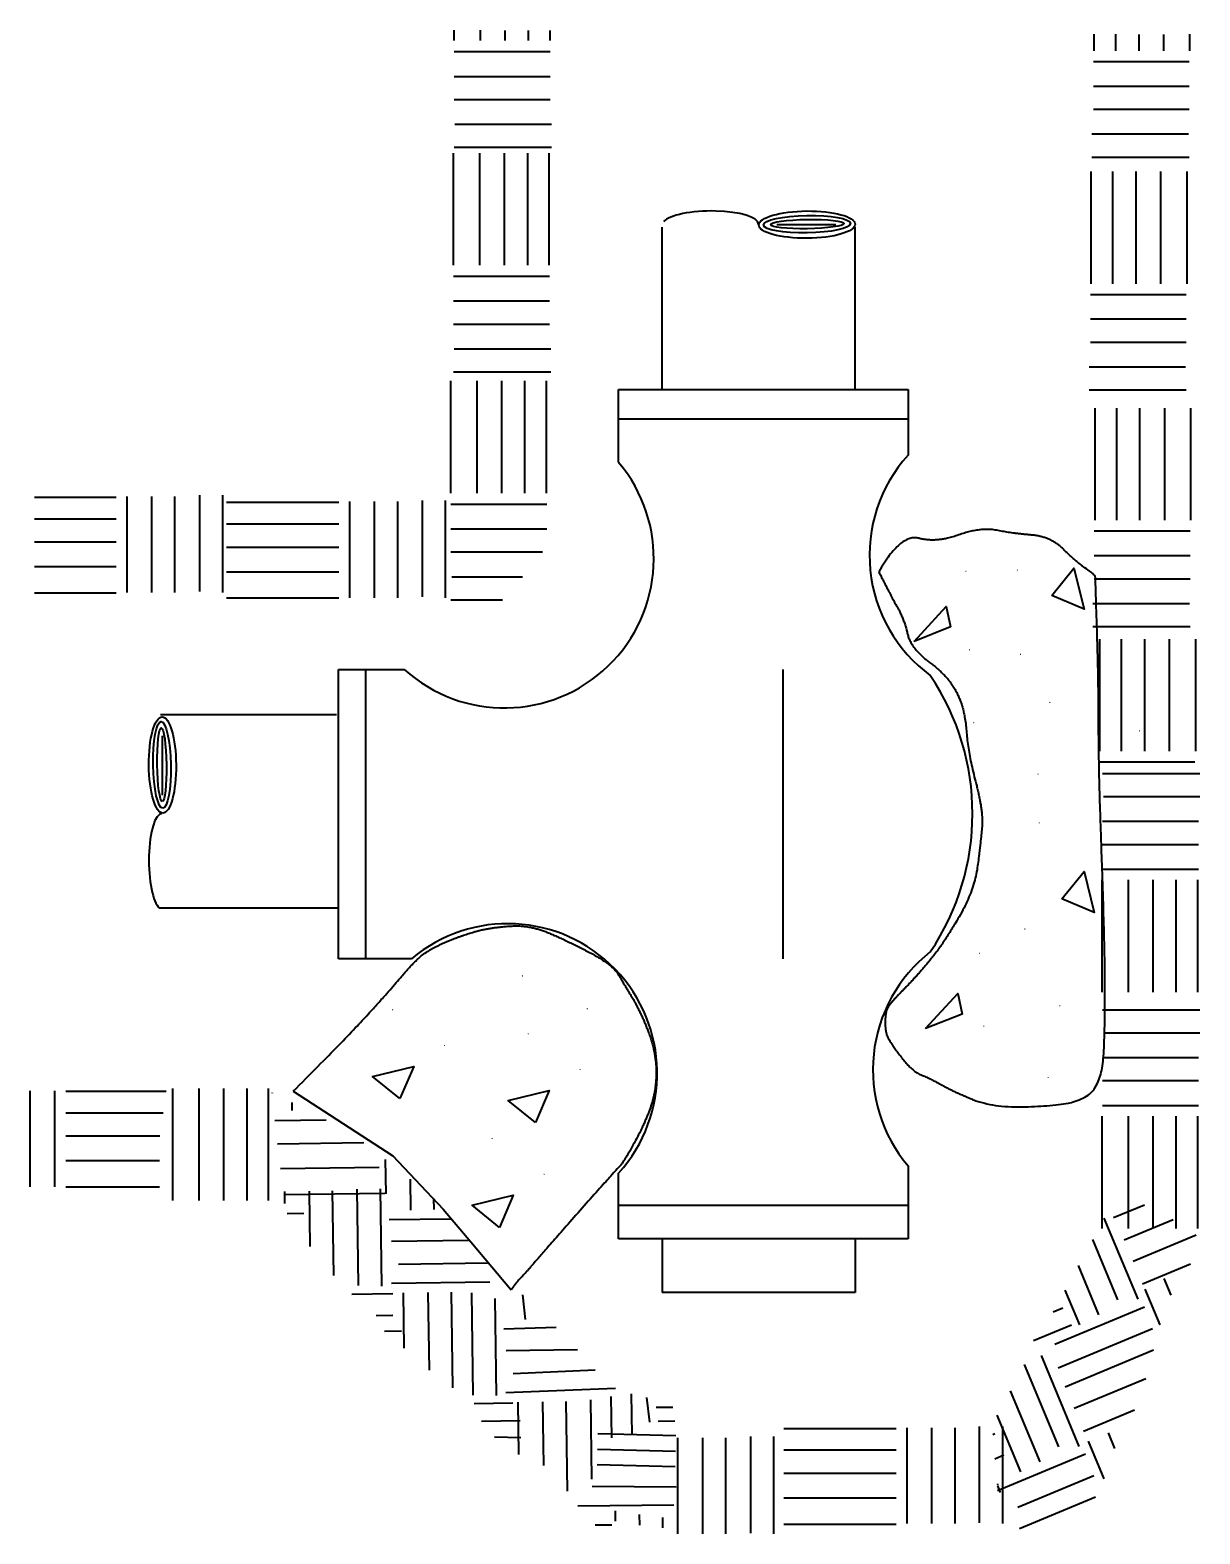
# Model space of a CAD drawing. Extents: x -893 to 867, y -474 to 712.
# Drawn here: x 374.3 to 460.8, y 324.9 to 436.1 of the extents above; entities that cross this region are included whole.
import ezdxf

# ---------------------------------------------------------------- set-up
doc = ezdxf.new("R2010")
doc.units = 0
doc.layers.add('60 Nongeo Data', color=7, linetype='Continuous')

msp = doc.modelspace()

# ---------------------------------------------------------------- linework, layer by layer
at = {"layer": '60 Nongeo Data'}
for p, q in [((405.64, 436.11), (405.64, 435.33)), ((407.58, 436.1), (407.58, 435.33)), ((409.41, 436.09), (409.41, 435.33)), ((411.12, 436.08), (411.12, 435.33)), ((412.72, 436.07), (412.72, 435.33)), ((452.93, 435.81), (452.93, 434.58)), ((460, 435.81), (460, 434.58)), ((454.53, 435.8), (454.53, 434.58)), ((456.24, 435.79), (456.24, 434.58)), ((458.07, 435.78), (458.07, 434.58)), ((405.67, 434.52), (412.76, 434.52)), ((459.98, 433.77), (452.89, 433.77)), ((405.67, 432.69), (412.76, 432.69)), ((459.98, 431.94), (452.89, 431.94)), ((405.67, 430.98), (412.76, 430.98)), ((405.72, 429.16), (412.86, 429.16)), ((459.98, 430.23), (452.89, 430.23)), ((459.92, 428.41), (452.79, 428.41)), ((405.59, 427.02), (405.59, 418.72)), ((405.67, 427.45), (412.86, 427.45)), ((407.53, 427.02), (407.53, 418.72)), ((409.36, 427.02), (409.36, 418.72)), ((411.07, 427.02), (411.07, 418.72)), ((412.66, 427.02), (412.66, 418.72)), ((459.98, 426.7), (452.79, 426.7)), ((452.71, 425.65), (452.71, 417.36)), ((454.31, 425.65), (454.31, 417.36)), ((456.02, 425.65), (456.02, 417.36)), ((457.85, 425.65), (457.85, 417.36)), ((459.79, 425.65), (459.79, 417.36)), ((421.03, 409.52), (421.03, 421.53)), ((429.5, 421.73), (433.87, 421.73)), ((435.28, 409.52), (435.28, 421.53)), ((405.62, 417.91), (412.71, 417.91)), ((405.62, 416.09), (412.71, 416.09)), ((459.76, 416.55), (452.67, 416.55)), ((459.76, 414.73), (452.67, 414.73)), ((405.62, 414.38), (412.71, 414.38)), ((405.67, 412.55), (412.81, 412.55)), ((459.76, 413.01), (452.67, 413.01)), ((405.62, 410.84), (412.81, 410.84)), ((459.7, 411.19), (452.57, 411.19)), ((405.4, 410.17), (405.4, 401.87)), ((407.34, 410.17), (407.34, 401.87)), ((409.16, 410.17), (409.16, 401.87)), ((410.87, 410.17), (410.87, 401.87)), ((412.47, 410.17), (412.47, 401.87)), ((417.81, 404.16), (417.81, 409.54)), ((417.81, 409.54), (439.2, 409.54)), ((439.2, 409.54), (439.2, 404.69)), ((459.76, 409.48), (452.57, 409.48)), ((453, 408.16), (453, 399.87)), ((454.6, 408.16), (454.6, 399.87)), ((456.31, 408.16), (456.31, 399.87)), ((458.14, 408.16), (458.14, 399.87)), ((460.08, 408.16), (460.08, 399.87)), ((417.81, 407.37), (439.2, 407.37)), ((374.66, 401.59), (380.68, 401.59)), ((381.49, 394.54), (381.49, 401.63)), ((383.32, 394.54), (383.32, 401.63)), ((385.03, 394.54), (385.03, 401.63)), ((386.86, 394.6), (386.86, 401.73)), ((388.57, 394.54), (388.57, 401.73)), ((403.32, 394.21), (403.32, 401.34)), ((405.03, 394.15), (405.03, 401.34)), ((388.85, 401.2), (397.15, 401.2)), ((397.96, 394.15), (397.96, 401.25)), ((399.78, 394.15), (399.78, 401.25)), ((401.49, 394.15), (401.49, 401.25)), ((405.42, 401.07), (412.52, 401.07)), ((374.66, 399.99), (380.68, 399.99)), ((388.85, 399.6), (397.15, 399.6)), ((405.42, 399.24), (412.52, 399.24)), ((374.66, 398.28), (380.68, 398.28)), ((460.05, 399.06), (452.96, 399.06)), ((388.85, 397.89), (397.15, 397.89)), ((405.42, 397.53), (412.2, 397.53)), ((460.05, 397.24), (452.96, 397.24)), ((374.66, 396.45), (380.68, 396.45)), ((388.85, 396.07), (397.15, 396.07)), ((405.48, 395.7), (410.72, 395.7)), ((460.05, 395.53), (452.96, 395.53)), ((374.66, 394.52), (380.68, 394.52)), ((388.85, 394.13), (397.15, 394.13)), ((405.42, 393.99), (409.24, 393.99)), ((460, 393.7), (452.86, 393.7)), ((460.05, 391.99), (452.86, 391.99)), ((453.35, 391.09), (453.35, 382.8)), ((454.95, 391.09), (454.95, 382.8)), ((456.66, 391.09), (456.66, 382.8)), ((458.49, 391.09), (458.49, 382.8)), ((460.43, 391.09), (460.43, 382.8)), ((397.12, 367.46), (397.12, 388.84)), ((397.12, 388.84), (401.96, 388.84)), ((399.13, 367.46), (399.13, 388.84)), ((429.98, 367.46), (429.98, 388.84)), ((396.98, 385.49), (383.97, 385.49)), ((384.1, 379.56), (384.1, 383.93)), ((460.4, 381.99), (453.31, 381.99)), ((453.57, 381.16), (460.76, 381.16)), ((453.63, 379.45), (460.76, 379.45)), ((453.57, 377.62), (460.67, 377.62)), ((453.57, 375.91), (460.67, 375.91)), ((453.57, 374.09), (460.67, 374.09)), ((453.55, 364.98), (453.55, 373.28)), ((455.49, 364.98), (455.49, 373.28)), ((457.31, 364.98), (457.31, 373.28)), ((459.02, 364.98), (459.02, 373.28)), ((460.62, 364.98), (460.62, 373.28)), ((397.12, 371.19), (383.89, 371.19)), ((402.5, 367.46), (397.12, 367.46)), ((453.57, 363.69), (460.76, 363.69)), ((453.63, 361.98), (460.76, 361.98)), ((453.57, 360.16), (460.67, 360.16)), ((453.57, 358.45), (460.67, 358.45)), ((374.33, 350.59), (374.33, 357.69)), ((376.15, 350.59), (376.15, 357.69)), ((384.39, 357.64), (376.96, 357.64)), ((384.88, 349.58), (384.88, 357.87)), ((386.82, 349.58), (386.82, 357.87)), ((388.64, 349.58), (388.64, 357.87)), ((390.36, 349.58), (390.36, 357.87)), ((391.95, 349.58), (391.95, 357.87)), ((392.16, 357.57), (392.17, 357.57)), ((392.25, 357.51), (392.25, 357.54)), ((384.16, 356.04), (376.96, 356.04)), ((393.69, 356.23), (393.68, 356.82)), ((453.55, 347.52), (453.55, 355.81)), ((453.57, 356.62), (460.67, 356.62)), ((455.49, 347.52), (455.49, 355.81)), ((457.31, 347.52), (457.31, 355.81)), ((459.02, 347.52), (459.02, 355.81)), ((460.62, 347.52), (460.62, 355.81)), ((392.41, 355.49), (396.2, 355.55)), ((383.92, 354.33), (376.96, 354.33)), ((392.62, 353.78), (398.98, 353.87)), ((383.9, 352.51), (376.96, 352.51)), ((400.63, 350.07), (400.59, 352.61)), ((392.84, 351.96), (400.12, 352.06)), ((417.81, 346.76), (417.81, 351.61)), ((439.2, 352.15), (439.2, 346.76)), ((383.9, 350.57), (376.96, 350.57)), ((393.15, 349.37), (393.14, 350.25)), ((395.02, 346.18), (394.97, 350.27)), ((396.76, 344.05), (396.68, 350.3)), ((398.6, 343.29), (398.5, 350.42)), ((400.31, 343.25), (400.21, 350.44)), ((402.47, 348.88), (402.44, 351.16)), ((393.08, 350.03), (400.54, 350.13)), ((404.18, 348.91), (404.17, 349.73)), ((439.2, 349.21), (417.81, 349.21)), ((456.66, 349.25), (454.37, 348.3)), ((393.32, 348.62), (394.56, 348.64)), ((400.87, 348.18), (405.41, 348.24)), ((456.19, 342.28), (453.7, 348.28)), ((458.78, 348.16), (455.16, 346.65)), ((460.49, 347.02), (455.82, 345.07)), ((401.03, 346.58), (406.72, 346.66)), ((439.2, 346.76), (417.81, 346.76)), ((421.03, 346.78), (421.03, 342.78)), ((435.28, 346.78), (435.28, 342.78)), ((454.7, 342.24), (452.84, 346.7)), ((401.54, 344.88), (408.12, 344.97)), ((453.3, 341.14), (451.79, 344.77)), ((460.08, 344.87), (456.52, 343.39)), ((401.02, 343.48), (408.29, 343.58)), ((458.63, 342.59), (458.12, 343.82)), ((398.09, 342.66), (401.12, 342.7)), ((401.98, 338.68), (401.93, 342.76)), ((403.83, 337.04), (403.75, 342.78)), ((405.56, 335.73), (405.46, 342.81)), ((407.07, 335.2), (406.97, 342.75)), ((410.94, 340.8), (410.73, 342.62)), ((435.28, 342.78), (421.03, 342.78)), ((451.88, 340.39), (450.81, 342.96)), ((457.82, 340.4), (456.72, 343.03)), ((408.78, 335.17), (408.68, 342.33)), ((450.63, 341.62), (449.92, 341.32)), ((456.66, 341.7), (450.05, 338.95)), ((399.9, 341.09), (401.14, 341.1)), ((409.34, 340.1), (413.19, 340.22)), ((451.28, 340.38), (448.46, 339.21)), ((400.52, 339.92), (401.76, 339.94)), ((457.27, 340.1), (450.3, 337.2)), ((409.5, 338.5), (414.77, 338.57)), ((451.84, 331.41), (449.05, 338.12)), ((457.34, 338.51), (450.81, 335.78)), ((410.01, 336.8), (416.07, 337.07)), ((450.34, 331.37), (447.81, 337.45)), ((456.77, 336.41), (451.47, 334.2)), ((409.49, 335.39), (417.58, 335.7)), ((410.45, 330.82), (410.4, 334.68)), ((412.29, 330), (412.22, 334.7)), ((414.03, 328.09), (413.93, 334.73)), ((415.84, 328.98), (415.76, 334.85)), ((417.3, 332.04), (417.26, 335.09)), ((418.81, 332.25), (418.77, 335.3)), ((420.12, 333.2), (419.91, 335.01)), ((448.95, 330.27), (446.76, 335.51)), ((407.14, 334.59), (409.99, 334.63)), ((420.59, 334.3), (421.83, 334.32)), ((447.53, 329.53), (445.78, 333.71)), ((455.93, 334.09), (452.17, 332.52)), ((407.69, 333.28), (410.54, 333.32)), ((420.73, 333.28), (421.97, 333.29)), ((430.03, 332.74), (438.32, 332.74)), ((439.13, 325.7), (439.13, 332.79)), ((440.96, 325.7), (440.96, 332.79)), ((442.67, 325.7), (442.67, 332.79)), ((444.49, 325.75), (444.49, 332.88)), ((446.21, 325.7), (446.21, 332.88)), ((408.65, 332.12), (410.59, 332.07)), ((416.28, 332.37), (422.04, 332.21)), ((422.2, 324.94), (422.2, 332.03)), ((424.03, 324.94), (424.03, 332.03)), ((425.74, 324.94), (425.74, 332.03)), ((427.57, 324.99), (427.57, 332.13)), ((429.28, 324.94), (429.28, 332.13)), ((445.62, 332.33), (445.47, 332.27)), ((453.68, 329), (452.52, 331.79)), ((454.47, 331.26), (454, 332.4)), ((416.25, 331.21), (422.01, 331.05)), ((430.03, 331.15), (438.32, 331.15)), ((446.28, 330.75), (445.61, 330.47)), ((452.31, 330.84), (445.8, 328.13)), ((416.22, 330.07), (421.98, 329.92)), ((430.03, 329.43), (438.32, 329.43)), ((452.92, 329.24), (447.3, 326.9)), ((415.87, 328.47), (422.06, 328.41)), ((445.86, 328.6), (445.76, 328.56)), ((446.04, 328.01), (445.84, 328.49)), ((421.9, 327.06), (414.8, 326.99)), ((430.03, 327.61), (438.32, 327.61)), ((453.05, 327.66), (447.44, 325.32)), ((417.59, 325.87), (417.58, 326.64)), ((419.37, 325.59), (419.36, 326.37)), ((421.08, 325.39), (421.07, 326.16)), ((416.07, 325.6), (417.31, 325.62)), ((430.03, 325.67), (438.32, 325.67))]:
    msp.add_line(p, q, dxfattribs=at)
for points in [[(449.83, 394.32), (451.46, 396.34), (452.21, 393.3)], [(439.64, 390.92), (442.02, 393.5), (442.33, 391.99)], [(450.57, 371.89), (452.2, 373.92), (452.95, 370.87)], [(440.5, 362.3), (442.88, 364.89), (443.2, 363.37)], [(401.65, 357.12), (399.63, 358.75), (402.67, 359.5)], [(411.67, 355.34), (409.65, 356.97), (412.69, 357.72)], [(409.01, 347.6), (406.98, 349.23), (410.03, 349.98)]]:
    msp.add_lwpolyline(points, close=True, dxfattribs=at)
msp.add_lwpolyline([(393.77, 357.66), (401.14, 352.89), (404.85, 348.94), (406.89, 346.52), (409.87, 342.97)], dxfattribs=at)
for centre, radius, start, end in [((447.39, 397.29), 11.04, 137.9131, 233.6161), ((409.37, 397.04), 11.04, 227.9131, 40.1153), ((425.64, 378.18), 18.32, 326.0912, 33.9088), ((409.62, 359.01), 11.04, 317.9131, 130.1153), ((447.64, 359.26), 11.04, 128.011, 220.1153)]:
    msp.add_arc(centre, radius, start, end, dxfattribs=at)
for centre, major_axis in [((424.58, 421.73), (-3.56, -0.03)), ((384.11, 374.64), (0.03, -3.56))]:
    msp.add_ellipse(centre, major_axis=major_axis, ratio=0.282941, start_param=3.149638, end_param=6.03383, dxfattribs=at)
for centre, major_axis, ratio in [((431.73, 421.73), (-3.56, -0.03), 0.282941), ((431.73, 421.76), (-3.21, -0.06), 0.202036), ((431.75, 421.77), (-2.72, -0.04), 0.125385), ((384.11, 381.78), (0.03, -3.56), 0.282941), ((384.07, 381.79), (0.06, -3.21), 0.202036), ((384.06, 381.8), (0.04, -2.72), 0.125385)]:
    msp.add_ellipse(centre, major_axis=major_axis, ratio=ratio, dxfattribs=at)
for points in [[(437.03, 396.07), (438.68, 398.9), (441.27, 398.19), (444.57, 399.37), (446.92, 398.9), (449.75, 398.66), (451.63, 396.78), (453.05, 395.84), (453.05, 395.37), (453.28, 387.83), (453.28, 381.47), (453.75, 368.52), (453.75, 361.69), (453.52, 358.63), (452.34, 356.99), (449.28, 356.51), (445.28, 356.51), (442.45, 357.69), (440.8, 358.63), (439.49, 359.13), (437.74, 361.46), (437.51, 362.17), (437.51, 363.34), (437.74, 364.05), (439.86, 366.17), (441.86, 368.63), (444.1, 372.53), (444.57, 376.06), (444.76, 378.39), (443.63, 382.65), (443.39, 385.95), (442.22, 388.3), (439.39, 390.42), (438.92, 392.54), (437.98, 394.19), (437.03, 396.07)], [(393.77, 357.66), (397.87, 361.77), (401.03, 365.26), (402.35, 366.85), (403.74, 368.16), (406.64, 369.35), (408.68, 369.81), (411.26, 369.95), (414.09, 368.76), (417.32, 367.04), (418.18, 365.66), (419.5, 363.42), (420.56, 360.58), (420.62, 357.87), (419.83, 355.43), (418.18, 352.4), (417.59, 351.81), (413.04, 346.66), (410.99, 344.29), (410.27, 343.56), (409.87, 342.97)]]:
    msp.add_open_spline(points, degree=2, dxfattribs=at)

# ---------------------------------------------------------------- texts
for rotation, p in [(351.6213, (443.37, 396.08)), (351.6213, (447.17, 396.16)), (351.6213, (443.64, 390.27)), (351.6213, (447.4, 389.94)), (351.6213, (449.57, 386.38)), (351.6213, (443.95, 384.88)), (351.6213, (456.19, 384.28)), (351.6213, (448.7, 381.08)), (351.6213, (448.79, 377.48)), (351.6213, (444.11, 373.65)), (351.6213, (447.73, 369.63)), (351.6213, (444.38, 367.84)), (351.6213, (410.61, 366.16)), (81.6213, (401.14, 363.58)), (351.6213, (415.39, 363.74)), (351.6213, (450.31, 363.95)), (351.6213, (444.69, 362.45)), (81.6213, (411.16, 361.81)), (81.6213, (404.98, 360.93)), (81.6213, (415, 359.16)), (351.6213, (449.44, 358.65)), (81.6213, (408.5, 354.07)), (81.6213, (412.34, 351.42))]:
    msp.add_text('.', height=0.533, rotation=rotation, dxfattribs=at).set_placement(p)

doc.saveas('drawing.dxf')
